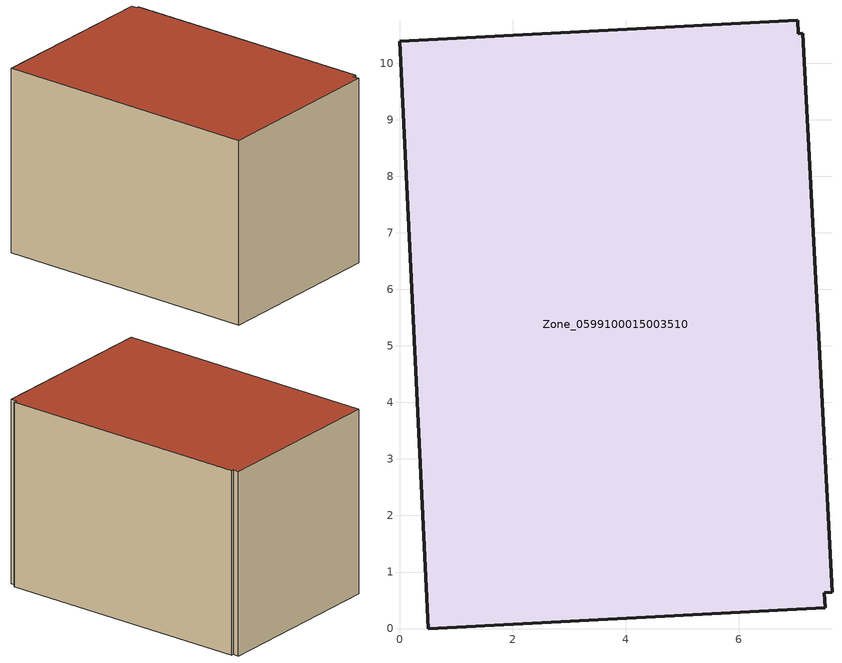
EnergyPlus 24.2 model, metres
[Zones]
Zone_0599100015003510
 floor ground (C_G): 7.05,10.76 7.06,10.53 7.13,10.53 7.65,0.64 7.52,0.63 7.53,0.37 0.51,0 0,10.39 z0.99
 wall outside (C_F): 0.51,0 7.53,0.37 7.52,0.63 7.65,0.64 7.13,10.53 7.06,10.53 7.05,10.76 0,10.39 0.51,0 z0.99:8.23
 roof outside (C_R): 7.06,10.53 7.05,10.76 0,10.39 0.51,0 7.53,0.37 7.52,0.63 7.65,0.64 7.13,10.53 z8.23
[BUILDING]
Pand.0599100015003510: North Axis=0; Terrain=City; Loads Convergence Tolerance Value=0.04; Temperature Convergence Tolerance Value=0.4; Solar Distribution=FullExterior; Maximum Number of Warmup Days=25; Minimum Number of Warmup Days=1
[Site:Location]
Rotterdam.The.Hague.AP_ZH_NLD Design_Conditions: Latitude=51.96; Longitude=4.45; Time Zone=1; Elevation=-4.5
[SITE:GROUNDTEMPERATURE:BUILDINGSURFACE]
18, 18, 18, 18, 18, 18, 18, 18, 18, 18, 18, 18
[MATERIAL] Thermal Absorptance=0.9; Solar Absorptance=0.7; Visible Absorptance=0.7
Name | Roughness | Thickness | Conductivity | Density | Specific Heat
G.TC.1946-1964 | MediumSmooth | 0.15 | 1 | 540 | 1210
F.TC.1946-1964 | Rough | 0.3 | 0.857143 | 1920 | 840
R.TC.1946-1964 | MediumRough | 0.2 | 0.235294 | 1500 | 1000
[CONSTRUCTION]
C_G: G.TC.1946-1964
C_F: F.TC.1946-1964
C_R: R.TC.1946-1964
[ZONE]
Zone_0599100015003510: Type=1; Multiplier=1; Ceiling Height=Autocalculate; Volume=Autocalculate; Floor Area=autocalculate; Part of Total Floor Area=Yes
[ZONEINFILTRATION:DESIGNFLOWRATE]
Infil_Zone_0599100015003510: Zone or ZoneList or Space or SpaceList=Zone_0599100015003510; Schedule=AlwaysOn; Design Flow Rate Calculation Method=Flow/Area; Flow Rate per Floor Area=0.003; Constant Term Coefficient=1; Temperature Term Coefficient=0; Velocity Term Coefficient=0; Velocity Squared Term Coefficient=0
[HVACTEMPLATE:ZONE:IDEALLOADSAIRSYSTEM]
Zone_0599100015003510: Maximum Heating Supply Air Temperature=50; Minimum Cooling Supply Air Temperature=13; Maximum Heating Supply Air Humidity Ratio=0.0156; Minimum Cooling Supply Air Humidity Ratio=0.0077; Heating Limit=NoLimit; Cooling Limit=NoLimit; Dehumidification Control Type=ConstantSensibleHeatRatio; Cooling Sensible Heat Ratio=0.7; Dehumidification Setpoint=60; Humidification Control Type=None; Humidification Setpoint=30; Outdoor Air Method=None; Outdoor Air Flow Rate per Person=0.00944; Outdoor Air Flow Rate per Zone Floor Area=0; Outdoor Air Flow Rate per Zone=0; Demand Controlled Ventilation Type=None; Outdoor Air Economizer Type=NoEconomizer; Heat Recovery Type=None; Sensible Heat Recovery Effectiveness=0.7; Latent Heat Recovery Effectiveness=0.65
[ZONECONTROL:THERMOSTAT]
ThermostatControl_Zone_0599100015003510: Zone or ZoneList=Zone_0599100015003510; Control Type Schedule=DualSetpointControlType; Control 1=Thermostat_Zone_0599100015003510; Temperature Difference Between Cutout And Setpoint=0
[THERMOSTATSETPOINT:DUALSETPOINT]
Thermostat_Zone_0599100015003510: Heating Setpoint Temperature Schedule=HeatingSetpoint_Zone_0599100015003510; Cooling Setpoint Temperature Schedule=CoolingSetpoint_Zone_0599100015003510
[SCHEDULE:COMPACT]
HeatingSetpoint_Zone_0599100015003510: Through: 12/31, For: AllDays, Until: 24:00, 21
CoolingSetpoint_Zone_0599100015003510: Through: 12/31, For: AllDays, Until: 24:00, 24
DualSetpointControlType: Through: 12/31, For: AllDays, Until: 24:00, 4
AlwaysOn: Through: 12/31, For: AllDays, Until: 24:00, 1
